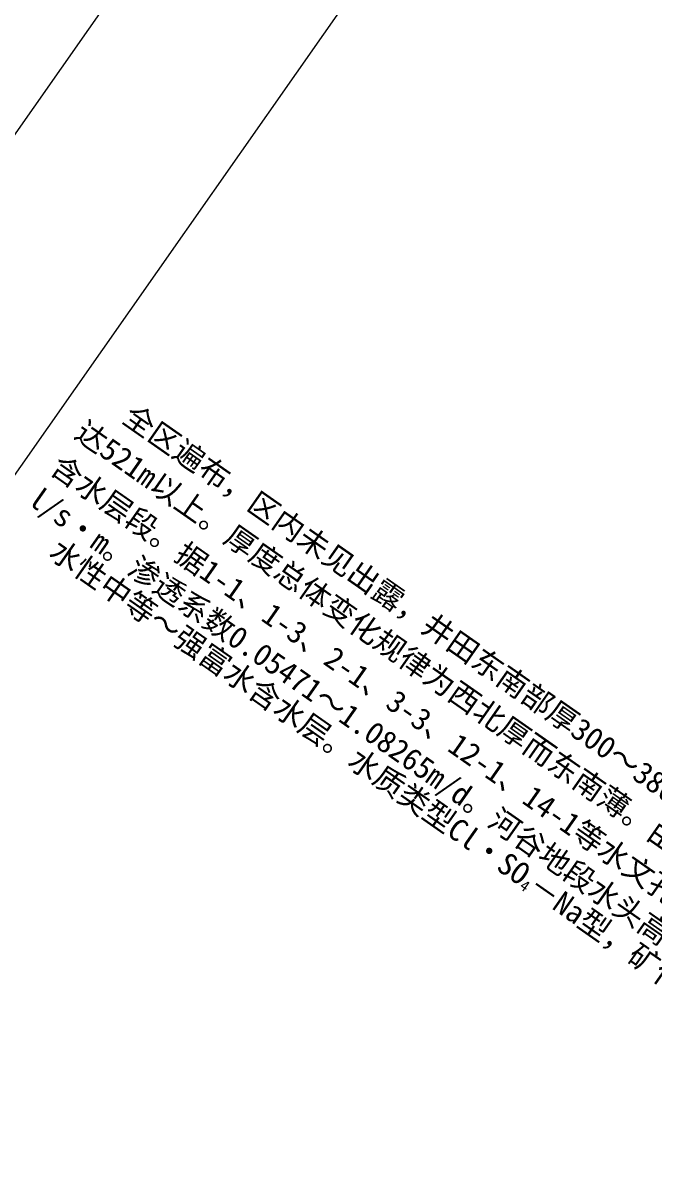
# Model space of a CAD drawing. Header units: inches. Extents: x 36473197 to 36486087, y 3899343 to 3911260.
# Drawn here: x 36474179.1 to 36474295.4, y 3906179.6 to 3906390.4 of the extents above; entities that cross this region are included whole.
import ezdxf

# ---------------------------------------------------------------- set-up
doc = ezdxf.new("R2010")
doc.units = ezdxf.units.IN
doc.header["$MEASUREMENT"] = 0
doc.layers.get('0').update_dxf_attribs({"lineweight": 0})
doc.layers.add('图例区', color=7, linetype='Continuous', lineweight=0)
doc.layers.add('综合柱状', color=7, linetype='Continuous', lineweight=0)
doc.styles.add('宋体', font='SIMSUN.TTC')

msp = doc.modelspace()

# ---------------------------------------------------------------- linework, layer by layer
at = {"lineweight": 15, "flags": 128}
for points in [[(36474774.45, 3907159.51), (36473810.26, 3905782.57)], [(36474728.28, 3907156.35), (36473780.78, 3905803.22)]]:
    msp.add_lwpolyline(points, dxfattribs=at)

# ---------------------------------------------------------------- texts
at = {"layer": '图例区', "char_height": 4.5, "width": 7.5124, "attachment_point": 1, "rotation": 324.9991, "style": '宋体'}
for s, insert in [('中\\P\\P\\P\\P\\P\\P\\P\\P\\P\\P\\P\\P\\P\\P\\P\\P\\P\\P\\P\\P\\P\\P\\P\\P\\P\\P\\P\\P\\P\\P\\P\\P\\P\\P\\P\\P\\P\\P\\P\\P\\P\\P\\P\\P\\P\\P\\P\\P\\P\\P\\P\\P\\P\\P\\P\\P\\P\\P\\P\\P\\P\\P\\P生\\P\\P\\P\\P\\P\\P\\P\\P\\P\\P\\P\\P\\P\\P\\P\\P\\P\\P\\P\\P\\P\\P\\P\\P\\P\\P\\P\\P\\P\\P\\P\\P\\P\\P\\P\\P\\P\\P\\P\\P\\P\\P\\P\\P\\P\\P\\P\\P\\P\\P\\P\\P\\P\\P\\P\\P\\P\\P\\P\\P\\P\\P\\P\\P\\P\\P\\P\\P\\P\\P\\P\\P\\P\\P\\P\\P\\P\\P\\P\\P界\\P', (36474258.84, 3906868.63)), ('白\\P\\P\\P\\P\\P\\P\\P\\P\\P\\P\\P\\P\\P\\P\\P\\P\\P\\P\\P\\P\\P\\P\\P\\P\\P\\P\\P\\P\\P\\P\\P\\P\\P\\P\\P\\P\\P\\P\\P\\P\\P\\P\\P\\P\\P\\P\\P\\P垩\\P\\P\\P\\P\\P\\P\\P\\P\\P\\P\\P\\P\\P\\P\\P\\P\\P\\P\\P\\P\\P\\P\\P\\P\\P\\P\\P\\P\\P\\P\\P\\P\\P\\P\\P\\P\\P\\P\\P\\P\\P\\P\\P\\P\\P\\P系\\P', (36474276.19, 3906864.91)), ('\\P\\P\\P\\P\\P\\P\\P\\P\\P\\P\\P下\\P\\P\\P\\P\\P\\P\\P\\P\\P\\P\\P\\P\\P\\P\\P\\P\\P\\P\\P\\P\\P\\P\\P\\P\\P\\P\\P\\P\\P\\P\\P\\P\\P\\P\\P\\P\\P\\P\\P\\P\\P\\P\\P\\P\\P\\P\\P\\P\\P\\P\\P\\P\\P\\P\\P\\P\\P\\P\\P\\P\\P\\P\\P\\P\\P\\P\\P统\\P', (36474287.44, 3906855.22))]:
    msp.add_mtext(s, dxfattribs=dict(at, insert=insert))
at = {"layer": '综合柱状', "style": '宋体'}
for s, p in [('达521m以上。厚度总体变化规律为西北厚而东南薄。由各粒级砂岩砂砾岩组成，以中～粗粒砂岩为主要', (36474188.34, 3906314.06)), ('  全区遍布，区内未见出露，井田东南部厚300～380m，西部及北部厚380～430m，西北局部地段厚度可', (36474192.62, 3906320.18)), ('含水层段。据1-1、1-3、2-1、3-3、12-1、14-1等水文孔抽（放）水试验：单位涌水量0.218～2.4647', (36474183.84, 3906307.65)), ('l/s·m。渗透系数0.05471～1.08265m/d。河谷地段水头高出地表21.30～35.30m，属富', (36474179.81, 3906301.88))]:
    msp.add_text(s, height=4.1017, rotation=324.9991, dxfattribs=at).set_placement(p)
at = {"layer": '综合柱状', "insert": (36474280, 3906226.37), "char_height": 4.1017, "width": 376.1614, "attachment_point": 5, "rotation": 324.9991, "style": '宋体'}
msp.add_mtext('\\A1;水性中等～强富水含水层。水质类型Cl·SO{\\H0.5x;\\S^ 4;}－Na型，矿化度3.547～4.730g/l，水温20～27℃。', dxfattribs=at)

doc.saveas('drawing.dxf')
